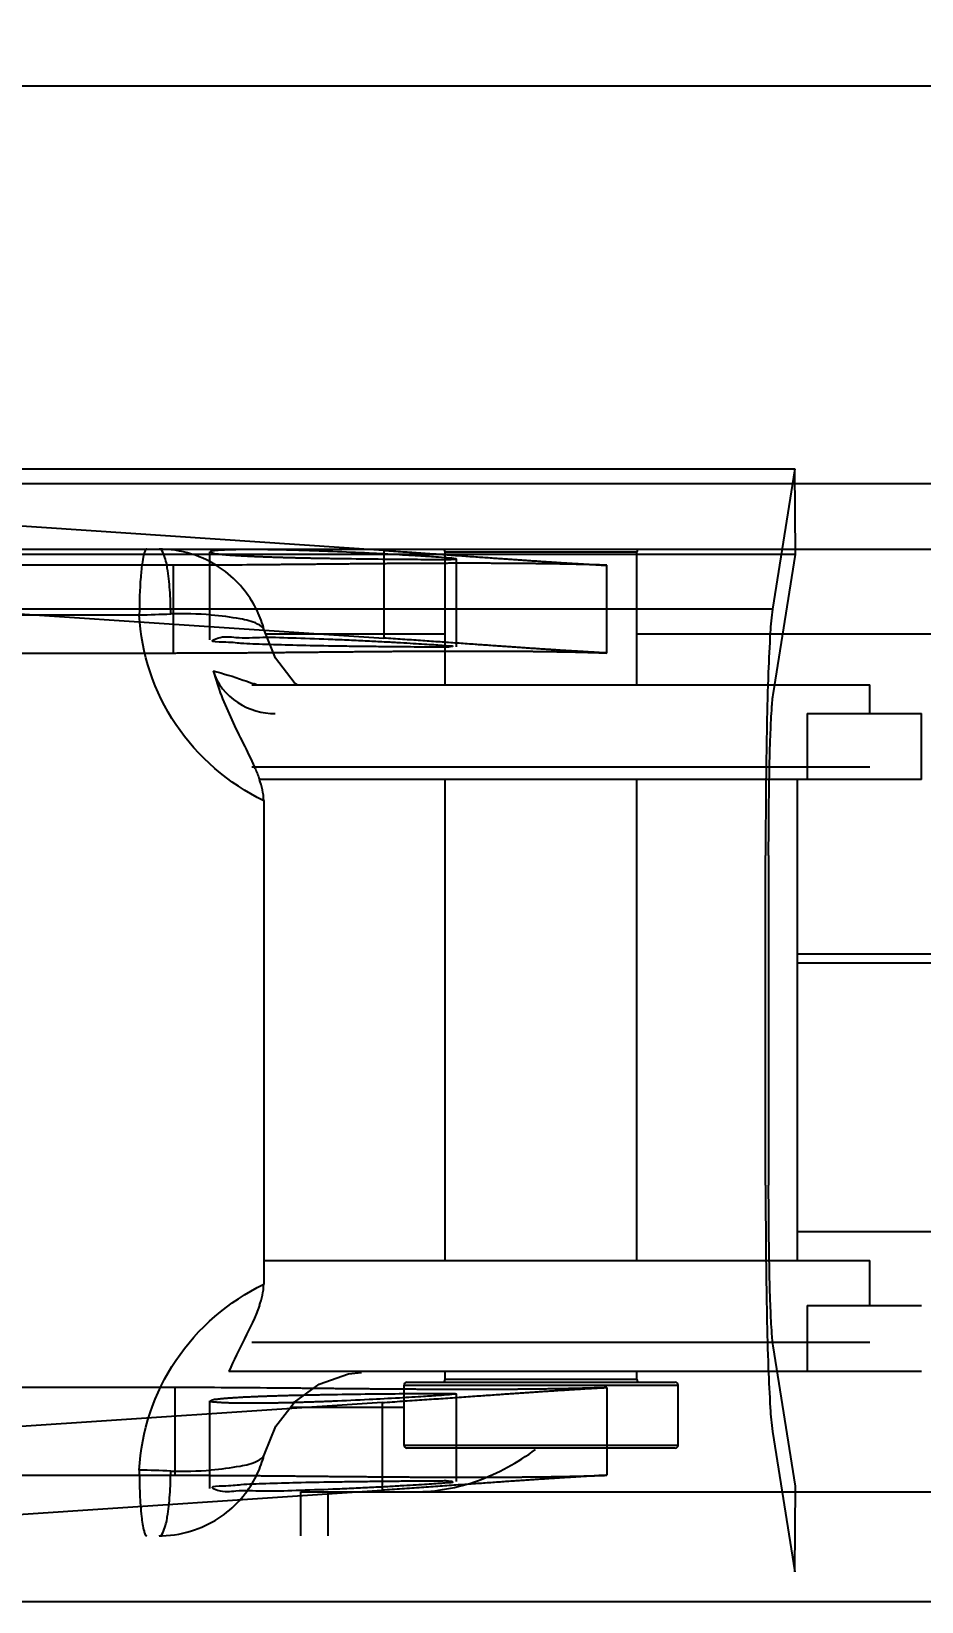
# Model space of a CAD drawing. Header units: millimetres. Extents: x 324 to 7054, y -67 to 2159.
# Drawn here: x 5394.5 to 5410.74, y 1065.32 to 1093.97 of the extents above; entities that cross this region are included whole.
import ezdxf

# ---------------------------------------------------------------- set-up
doc = ezdxf.new("R2010")
doc.units = ezdxf.units.MM
doc.header["$LTSCALE"] = 153.67
doc.header["$PDMODE"] = 3
doc.header["$PDSIZE"] = 8
doc.layers.get('0').update_dxf_attribs({"linetype": 'CONTINUOUS'})
doc.layers.get('Defpoints').update_dxf_attribs({"linetype": 'CONTINUOUS'})
for name, color, linetype in [('02___PRT_ALL_AXES', 7, 'CONTINUOUS'), ('03___PRT_ALL_CURVES', 7, 'CONTINUOUS'), ('CONSTRUCTION_BODIES', 7, 'CONTINUOUS')]:
    doc.layers.add(name, color=color, linetype=linetype)
doc.styles.get("Standard").update_dxf_attribs({"font": 'times.ttf'})
doc.dimstyles.new('DIMSTYLE_3', dxfattribs={"dimtxt": 17.5, "dimasz": 17.5, "dimexe": 1.5, "dimexo": 1, "dimtad": 1, "dimdsep": 46, "dimtxsty": 'Standard', "dimblk": '_FILLED', "dimblk1": '_FILLED', "dimblk2": '_FILLED', "dimcen": 0.09, "dimazin": 2, "dimtp": 0.01, "dimtm": 0.01, "dimtfac": 1, "dimtofl": 0, "dimtmove": 0, "dimatfit": 1, "dimldrblk": '_FILLED', "dimfxl": 1, "dimtolj": 1, "dimarcsym": 0})

# ---------------------------------------------------------------- blocks, each defined once
blk = doc.blocks.new('_FILLED')
at = {"color": 0, "linetype": 'ByBlock'}
blk.add_solid([(0, 0), (-1, 0.2143), (-1, -0.2143)], dxfattribs=at)
blk = doc.blocks.new('*D213')
at = {"color": 0, "linetype": 'ByBlock', "lineweight": -2}
for p, q in [((5411, 1738.977), (5026.191, 1738.977)), ((5027.691, 1082.825), (5027.691, 1721.477)), ((5381.869, 1065.325), (5026.191, 1065.325))]:
    blk.add_line(p, q, dxfattribs=at)
at = {"layer": 'Defpoints', "color": 0}
for p in [(5027.691, 1738.977), (5412, 1738.977), (5382.869, 1065.325)]:
    blk.add_point(p, dxfattribs=at)
at = {"color": 0, "linetype": 'ByBlock', "lineweight": -2, "xscale": 17.5, "yscale": 17.5, "zscale": 17.5}
for p, rotation in [((5027.691, 1738.977), 90.00000114009995), ((5027.691, 1065.325), 270.0000011400999)]:
    blk.add_blockref('_FILLED', p, dxfattribs=dict(at, rotation=rotation))
at = {"color": 0, "insert": (5003.733, 1392.208), "char_height": 17.5, "attachment_point": 2, "rotation": 90, "line_spacing_factor": 0.9}
blk.add_mtext('\\A1;\\A1;L-674', dxfattribs=at)

msp = doc.modelspace()

# ---------------------------------------------------------------- linework, layer by layer
at = {"linetype": 'ByBlock'}
for p, q in [((5310, 1092.97699), (5514, 1092.97699)), ((5380.94385, 1085.72462), (5443.9399, 1085.72462)), ((5314.98481, 1084.52461), (5443.9399, 1084.52462)), ((5402.04847, 1084.47462), (5405.54847, 1084.47462)), ((5402.04847, 1082.04897), (5402.04847, 1084.47462)), ((5405.54847, 1082.04897), (5405.54847, 1084.47462)), ((5313.84954, 1083.32461), (5396.46786, 1083.32462)), ((5398.74984, 1083.03467), (5398.74203, 1083.0645)), ((5398.51901, 1082.04897), (5409.79847, 1082.04897)), ((5409.79847, 1081.52462), (5409.79847, 1082.04897)), ((5408.65452, 1081.52462), (5410.74321, 1081.52462)), ((5408.65452, 1081.52462), (5408.65452, 1080.32462)), ((5410.74321, 1080.32462), (5410.74321, 1081.52462)), ((5409.79847, 1080.54897), (5398.51901, 1080.54897)), ((5410.74321, 1080.32462), (5398.66008, 1080.32462)), ((5402.04847, 1071.54897), (5402.04847, 1080.32462)), ((5405.54847, 1071.54897), (5405.54847, 1080.32462)), ((5408.47725, 1071.54897), (5408.47725, 1080.32462)), ((5398.73745, 1079.93863), (5398.73741, 1071.11342)), ((5408.47725, 1072.07699), (5429.5, 1072.07699)), ((5398.73741, 1071.54897), (5409.79847, 1071.54897)), ((5409.79847, 1070.72462), (5409.79847, 1071.54897)), ((5408.65452, 1070.72462), (5410.74321, 1070.72462)), ((5408.65452, 1070.72462), (5408.65452, 1069.52462)), ((5409.79847, 1070.04897), (5398.51901, 1070.04897)), ((5410.74321, 1069.52462), (5398.10132, 1069.52462)), ((5401.34835, 1069.32462), (5406.2486, 1069.32462)), ((5402.04847, 1069.37462), (5402.04847, 1069.52462)), ((5405.54847, 1069.37462), (5402.04847, 1069.37462)), ((5405.54847, 1069.37462), (5405.54847, 1069.52462)), ((5401.29847, 1069.27462), (5406.29847, 1069.27462)), ((5401.29847, 1068.17462), (5401.29847, 1069.27462)), ((5406.29847, 1068.17462), (5406.29847, 1069.27462)), ((5399.23105, 1068.87255), (5401.29847, 1068.87255)), ((5406.29847, 1068.17462), (5401.29847, 1068.17462)), ((5406.2486, 1068.12462), (5401.34835, 1068.12462)), ((5399.41424, 1066.52462), (5399.41481, 1067.32699)), ((5399.41487, 1067.32699), (5424.58508, 1067.32699)), ((5399.91424, 1066.52462), (5399.91481, 1067.32699)), ((5380.94385, 1065.32462), (5443.9399, 1065.32462))]:
    msp.add_line(p, q, dxfattribs=at)
for points in [[(5398.74203, 1083.0645), (5398.73102, 1083.10369), (5398.71883, 1083.14384), (5398.70508, 1083.18584), (5398.69004, 1083.22849), (5398.67372, 1083.27155), (5398.65605, 1083.31504), (5398.63695, 1083.35898), (5398.61634, 1083.40337), (5398.59409, 1083.44827), (5398.57017, 1083.49361), (5398.54464, 1083.53908), (5398.51733, 1083.58488), (5398.48811, 1083.63101), (5398.45695, 1083.67727), (5398.42389, 1083.72345), (5398.38894, 1083.76937), (5398.35208, 1083.81493), (5398.31329, 1083.86003), (5398.27257, 1083.90457), (5398.22993, 1083.94842), (5398.18541, 1083.99145), (5398.13897, 1084.03361), (5398.09037, 1084.07495), (5398.03962, 1084.11532), (5397.98676, 1084.15456), (5397.93185, 1084.1925), (5397.87492, 1084.22903), (5397.81593, 1084.26409), (5397.75493, 1084.29754), (5397.69205, 1084.32916), (5397.62733, 1084.35886), (5397.56069, 1084.38655), (5397.49211, 1084.41212), (5397.42163, 1084.43544), (5397.34933, 1084.45637), (5397.27543, 1084.47475), (5397.20022, 1084.49043), (5397.12398, 1084.50324), (5397.0469, 1084.51311), (5396.96911, 1084.51997), (5396.89065, 1084.52378), (5396.83277, 1084.52462)], [(5399.35587, 1082.04897), (5399.29423, 1082.09389), (5398.95099, 1082.53666), (5398.74984, 1083.03467)], [(5398.74984, 1068.01456), (5398.9566, 1068.52234), (5399.30128, 1068.96216), (5399.75276, 1069.28919), (5400.28273, 1069.48139), (5400.52313, 1069.50651)], [(5396.83277, 1066.52462), (5396.88376, 1066.52526), (5396.96056, 1066.52869), (5397.03673, 1066.53505), (5397.11223, 1066.54429), (5397.18694, 1066.55635), (5397.26071, 1066.57117), (5397.33327, 1066.58862), (5397.40436, 1066.60853), (5397.47376, 1066.63076), (5397.54135, 1066.65518), (5397.60709, 1066.68166), (5397.67098, 1066.71009), (5397.73308, 1066.74039), (5397.79342, 1066.77247), (5397.85188, 1066.80618), (5397.90837, 1066.84134), (5397.96292, 1066.87786), (5398.01553, 1066.91569), (5398.06614, 1066.95467), (5398.11472, 1066.99465), (5398.16122, 1067.03549), (5398.20574, 1067.0771), (5398.24848, 1067.11956), (5398.28941, 1067.16274), (5398.32849, 1067.20654), (5398.36572, 1067.25084), (5398.40112, 1067.29555), (5398.43469, 1067.34056), (5398.46646, 1067.38579), (5398.4964, 1067.43104), (5398.5245, 1067.47611), (5398.55079, 1067.52085), (5398.57543, 1067.56536), (5398.59855, 1067.60974), (5398.62005, 1067.65365), (5398.64, 1067.69707), (5398.65851, 1067.74007), (5398.67566, 1067.78266), (5398.69154, 1067.82485), (5398.7062, 1067.86668), (5398.71963, 1067.90792), (5398.73159, 1067.94748), (5398.74234, 1067.98588), (5398.74984, 1068.01456)]]:
    msp.add_lwpolyline(points, dxfattribs=at)
for centre, radius, start, end in [((5401.99847, 1084.47462), 0.05, 0.000001, 44.945042), ((5405.59847, 1084.47462), 0.05, 135.05496, 180.000001), ((5390.00727, 1295.46695), 212.24068, 271.7443483, 271.8990415), ((5393.27987, 1067.78736), 15.2239, 69.517675, 69.740864), ((5394.66565, 1078.81349), 4.2726, 23.558648, 23.969716), ((5401.34847, 1069.27462), 0.05, 90.139369, 180.000001), ((5401.99847, 1069.37462), 0.05, 270.10992, 0.000001), ((5405.59847, 1069.37462), 0.05, 180.000001, 269.890083), ((5406.24847, 1069.27462), 0.05, 0.000001, 89.860633), ((5401.34847, 1068.17462), 0.05, 180.000001, 269.859246), ((5406.24847, 1068.17462), 0.05, 270.140756, 0.000001), ((5390.00728, 855.58227), 212.24069, 88.100961, 88.255654)]:
    msp.add_arc(centre, radius, start, end, dxfattribs=at)
for points, knots in [([(5396.60336, 1084.52462), (5396.59978, 1084.52463), (5396.57578, 1084.51411), (5396.56855, 1084.48627), (5396.56159, 1084.46635)], [0, 0, 0, 0, 0.14512129, 1, 1, 1, 1]), ([(5397.0406, 1083.34284), (5397.04021, 1083.48849), (5397.03246, 1083.76533), (5396.98781, 1084.14588), (5396.94341, 1084.37836), (5396.8702, 1084.52462), (5396.83277, 1084.52462)], [0, 0, 0, 0, 0.35716056, 0.68634312, 0.9082148, 1, 1, 1, 1]), ([(5396.56159, 1084.46635), (5396.54206, 1084.41039), (5396.51593, 1084.25887), (5396.47622, 1083.87882), (5396.46786, 1083.55467), (5396.46786, 1083.32462)], [0, 0, 0, 0, 0.15487892, 0.39884177, 1, 1, 1, 1]), ([(5398.74968, 1083.03531), (5398.73497, 1083.09216), (5398.57631, 1083.20081), (5398.24509, 1083.26753), (5397.71085, 1083.3402), (5397.28671, 1083.35101), (5397.04061, 1083.34284)], [0, 0, 0, 0, 0.09907208, 0.28390447, 0.58452176, 1, 1, 1, 1]), ([(5398.73747, 1079.93575), (5398.10092, 1080.24348), (5396.97114, 1081.20866), (5396.50353, 1082.62279), (5396.46783, 1083.32462)], [0, 0, 0, 0, 0.50152598, 1, 1, 1, 1]), ([(5397.81539, 1082.30417), (5397.90224, 1081.99692), (5398.13578, 1081.40017), (5398.44057, 1080.83991), (5398.56978, 1080.54925)], [0, 0, 0, 0, 0.50094036, 1, 1, 1, 1]), ([(5397.81539, 1082.30417), (5397.88185, 1082.06919), (5398.22281, 1081.66273), (5398.71162, 1081.52463), (5398.94925, 1081.52462)], [0, 0, 0, 0, 0.50680512, 1, 1, 1, 1]), ([(5397.81539, 1082.30415), (5398.0008, 1082.25572), (5398.24723, 1082.17959), (5398.48954, 1082.09228), (5398.5514, 1082.06945)], [0, 0, 0, 0, 0.74398847, 1, 1, 1, 1]), ([(5396.46784, 1067.72462), (5396.50353, 1068.42649), (5396.97106, 1069.84073), (5398.10109, 1070.80542), (5398.73747, 1071.11329)], [0, 0, 0, 0, 0.49852274, 1, 1, 1, 1]), ([(5398.66007, 1070.72462), (5398.58723, 1070.51613), (5398.38737, 1070.1207), (5398.19076, 1069.72609), (5398.10134, 1069.52462)], [0, 0, 0, 0, 0.50047091, 1, 1, 1, 1]), ([(5397.04061, 1067.70639), (5397.2867, 1067.69823), (5397.71083, 1067.70903), (5398.24507, 1067.78169), (5398.57629, 1067.84842), (5398.73496, 1067.95706), (5398.74967, 1068.0139)], [0, 0, 0, 0, 0.41547003, 0.71608652, 0.90092359, 1, 1, 1, 1]), ([(5401.4983, 1067.32699), (5401.88349, 1067.32849), (5402.67509, 1067.47156), (5403.37302, 1067.86094), (5403.6968, 1068.09819)], [0, 0, 0, 0, 0.48969669, 1, 1, 1, 1]), ([(5396.46786, 1067.72462), (5396.46786, 1067.57729), (5396.47393, 1067.29309), (5396.49756, 1066.92313), (5396.53501, 1066.66988), (5396.56799, 1066.55655), (5396.59277, 1066.52457), (5396.60337, 1066.52462)], [0, 0, 0, 0, 0.36178709, 0.6957814, 0.9176683, 0.97398494, 1, 1, 1, 1]), ([(5396.83276, 1066.52462), (5396.87019, 1066.52462), (5396.94341, 1066.67087), (5396.98781, 1066.90335), (5397.03246, 1067.2839), (5397.04021, 1067.56074), (5397.0406, 1067.70639)], [0, 0, 0, 0, 0.09178361, 0.31365451, 0.6428379, 1, 1, 1, 1])]:
    msp.add_open_spline(points, degree=3, knots=knots, dxfattribs=at)
for points in [[(5398.58214, 1080.5212), (5398.61031, 1080.45658), (5398.63684, 1080.39116), (5398.66009, 1080.32462)], [(5398.73745, 1079.93863), (5398.73746, 1080.06985), (5398.70336, 1080.20074), (5398.66009, 1080.32462)], [(5398.66007, 1070.72462), (5398.70365, 1070.84936), (5398.73745, 1070.98128), (5398.73741, 1071.11342)]]:
    msp.add_open_spline(points, degree=3, dxfattribs=at)
at = {"layer": '02___PRT_ALL_AXES', "linetype": 'ByBlock'}
for p, q in [((5398.77314, 1082.97699), (5402.04847, 1082.97699)), ((5405.54847, 1082.97699), (5433.7298, 1082.97699)), ((5408.47725, 1077.14366), (5433.78471, 1077.14366)), ((5408.47725, 1076.97699), (5433.78471, 1076.97699))]:
    msp.add_line(p, q, dxfattribs=at)
at = {"layer": '03___PRT_ALL_CURVES', "linetype": 'ByBlock'}
msp.add_line((5310, 1092.97699), (5514, 1092.97699), dxfattribs=at)
at = {"layer": 'CONSTRUCTION_BODIES', "linetype": 'ByBlock'}
for p, q in [((5309.65623, 1085.99234), (5408.42851, 1085.99234)), ((5408.42851, 1085.99234), (5408.02214, 1083.43047)), ((5408.44051, 1084.42971), (5408.42851, 1085.99234)), ((5400.93261, 1084.50085), (5393.95843, 1084.9658)), ((5400.93261, 1084.50085), (5400.93261, 1082.90085)), ((5408.44051, 1084.42971), (5310, 1084.42971)), ((5397.09098, 1084.22971), (5394.02504, 1084.22971)), ((5397.09097, 1082.62971), (5397.09097, 1084.22963)), ((5397.74972, 1084.47266), (5397.74972, 1082.87266)), ((5402.24972, 1084.34482), (5402.24972, 1082.74482)), ((5404.99972, 1082.62971), (5404.99972, 1084.22971)), ((5408.03414, 1081.86784), (5408.44051, 1084.42971)), ((5408.02214, 1083.43047), (5298.01138, 1083.43047)), ((5394.00882, 1083.36244), (5400.93261, 1082.90085)), ((5394.17129, 1082.62971), (5397.09097, 1082.62971)), ((5407.89612, 1072.92145), (5407.89612, 1078.93797)), ((5407.95195, 1078.93797), (5407.95195, 1072.92145)), ((5408.44051, 1067.42971), (5408.03414, 1069.99157)), ((5397.12403, 1069.22971), (5394.04164, 1069.22971)), ((5397.12403, 1067.62971), (5397.12403, 1069.22978)), ((5402.24972, 1069.1146), (5402.24972, 1067.5146)), ((5404.99971, 1069.22971), (5404.99971, 1067.62971)), ((5400.8971, 1068.9562), (5393.94878, 1068.49298)), ((5397.74972, 1068.98675), (5397.74972, 1067.38675)), ((5400.8971, 1068.9562), (5400.8971, 1067.3562)), ((5408.02214, 1068.42894), (5408.42851, 1065.86708)), ((5394.08906, 1067.62971), (5397.12403, 1067.62971)), ((5393.98068, 1066.8951), (5400.8971, 1067.3562)), ((5408.42851, 1065.86708), (5408.44051, 1067.42971))]:
    msp.add_line(p, q, dxfattribs=at)
msp.add_arc((5396.87196, 859.36153), 209.86842, 89.410031, 89.9311834, dxfattribs=at)
for points, knots in [([(5399.99972, 1084.48056), (5399.97019, 1084.48177), (5399.91123, 1084.48414), (5399.82297, 1084.48755), (5399.73504, 1084.49082), (5399.64744, 1084.49394), (5399.56024, 1084.49689), (5399.47367, 1084.49968), (5399.38795, 1084.50228), (5399.30323, 1084.50468), (5399.21952, 1084.5069), (5399.13699, 1084.5089), (5399.05586, 1084.5107), (5398.97634, 1084.51228), (5398.89845, 1084.51364), (5398.8222, 1084.51478), (5398.74779, 1084.5157), (5398.67543, 1084.51639), (5398.60528, 1084.51685), (5398.53731, 1084.51708), (5398.46118, 1084.51709), (5398.378, 1084.51674), (5398.28908, 1084.51584), (5398.20601, 1084.51445), (5398.12938, 1084.51257), (5398.05252, 1084.51008), (5397.97908, 1084.50659), (5397.90104, 1084.50246), (5397.84356, 1084.49438), (5397.72924, 1084.49123), (5397.82991, 1084.43994), (5397.888, 1084.44078), (5397.96197, 1084.4302), (5398.03314, 1084.42456), (5398.10762, 1084.41853), (5398.18223, 1084.41337), (5398.26333, 1084.40828), (5398.35047, 1084.40338), (5398.44331, 1084.39866), (5398.52981, 1084.39467), (5398.60873, 1084.39131), (5398.67912, 1084.38849), (5398.75161, 1084.38576), (5398.82601, 1084.38313), (5398.90213, 1084.3806), (5398.97988, 1084.37816), (5399.05926, 1084.37581), (5399.14023, 1084.37355), (5399.22257, 1084.37138), (5399.30608, 1084.36931), (5399.39061, 1084.36732), (5399.47617, 1084.36542), (5399.56246, 1084.3636), (5399.64928, 1084.36187), (5399.73641, 1084.36022), (5399.82392, 1084.35864), (5399.91173, 1084.35714), (5399.97037, 1084.35619), (5399.99971, 1084.35572)], [0, 0, 0, 0, 0.01977553, 0.03947481, 0.05909818, 0.07864598, 0.09811779, 0.11747022, 0.13659626, 0.15549696, 0.17417265, 0.19262219, 0.21072687, 0.22846479, 0.24583767, 0.2628458, 0.27948742, 0.29562004, 0.31126385, 0.32642111, 0.34109205, 0.36219936, 0.38207054, 0.40059354, 0.41776684, 0.433399, 0.45187476, 0.46765309, 0.48335562, 0.49888167, 0.51395374, 0.5289104, 0.54412523, 0.56203382, 0.57723574, 0.59397968, 0.61210964, 0.63158514, 0.65238026, 0.67429723, 0.68951923, 0.70523001, 0.72143203, 0.7380523, 0.75503706, 0.7723848, 0.790096, 0.80817247, 0.82657412, 0.84520399, 0.86406124, 0.88314636, 0.90246046, 0.92180923, 0.94124287, 0.96076139, 0.98036529, 1, 1, 1, 1]), ([(5400.93261, 1084.50085), (5400.98984, 1084.49703), (5401.10348, 1084.48943), (5401.27271, 1084.47803), (5401.43948, 1084.4667), (5401.60381, 1084.45545), (5401.7657, 1084.44427), (5401.92517, 1084.43317), (5402.0822, 1084.42215), (5402.23679, 1084.41124), (5402.38891, 1084.40045), (5402.53411, 1084.39017), (5402.67219, 1084.38048), (5402.80294, 1084.3713), (5402.93062, 1084.36236), (5403.05524, 1084.35365), (5403.17681, 1084.34518), (5403.29532, 1084.33695), (5403.41077, 1084.32897), (5403.52313, 1084.32124), (5403.63237, 1084.31378), (5403.73765, 1084.30661), (5403.83869, 1084.29995), (5403.93518, 1084.29346), (5404.02768, 1084.28745), (5404.11622, 1084.28173), (5404.20083, 1084.27634), (5404.28153, 1084.27125), (5404.35834, 1084.26648), (5404.43125, 1084.26199), (5404.52203, 1084.25648), (5404.62707, 1084.25022), (5404.74118, 1084.24359), (5404.83747, 1084.23817), (5404.92148, 1084.23361), (5404.97341, 1084.23092), (5404.99972, 1084.22971)], [0, 0, 0, 0, 0.04221431, 0.08382323, 0.12483015, 0.16523826, 0.20504997, 0.24426638, 0.28288677, 0.32090813, 0.3583246, 0.39512693, 0.42804103, 0.46019564, 0.49159503, 0.52224221, 0.55213859, 0.58128371, 0.60967499, 0.63730747, 0.66417355, 0.69026286, 0.71497519, 0.73869638, 0.76143468, 0.78319918, 0.80399698, 0.82383345, 0.84271209, 0.86063423, 0.87759898, 0.9096415, 0.93807979, 0.96172727, 0.98061916, 1, 1, 1, 1]), ([(5398.99982, 1084.24066), (5398.78151, 1084.23862), (5398.35034, 1084.23483), (5397.71406, 1084.23084), (5397.29608, 1084.22963), (5397.09097, 1084.22963)], [0, 0, 0, 0, 0.34311018, 0.67764897, 1, 1, 1, 1]), ([(5404.99972, 1084.22971), (5404.97521, 1084.23096), (5404.9201, 1084.23338), (5404.83419, 1084.23632), (5404.74857, 1084.23899), (5404.66636, 1084.24134), (5404.58476, 1084.24358), (5404.49444, 1084.24586), (5404.39564, 1084.24815), (5404.28866, 1084.25036), (5404.17355, 1084.25253), (5404.05033, 1084.25462), (5403.94264, 1084.25628), (5403.85261, 1084.25756), (5403.78235, 1084.25851), (5403.71031, 1084.25942), (5403.63649, 1084.2603), (5403.5609, 1084.26114), (5403.48353, 1084.26194), (5403.40439, 1084.26267), (5403.32347, 1084.26335), (5403.24085, 1084.26393), (5403.15664, 1084.26442), (5403.07092, 1084.26487), (5402.98372, 1084.26523), (5402.89504, 1084.26554), (5402.80487, 1084.26577), (5402.71322, 1084.26594), (5402.62009, 1084.26605), (5402.52547, 1084.26609), (5402.42936, 1084.26606), (5402.3319, 1084.26598), (5402.23321, 1084.26582), (5402.13343, 1084.26561), (5402.03253, 1084.26533), (5401.93052, 1084.26499), (5401.82741, 1084.26459), (5401.72319, 1084.26413), (5401.61786, 1084.2636), (5401.51141, 1084.26302), (5401.40385, 1084.26236), (5401.29524, 1084.26167), (5401.18574, 1084.2609), (5401.07549, 1084.26011), (5400.96459, 1084.25927), (5400.85305, 1084.25839), (5400.74085, 1084.25747), (5400.62802, 1084.2565), (5400.51453, 1084.25548), (5400.40039, 1084.25442), (5400.28561, 1084.25331), (5400.17015, 1084.25213), (5400.05416, 1084.25093), (5399.93779, 1084.24975), (5399.82122, 1084.24858), (5399.70445, 1084.24742), (5399.58748, 1084.24627), (5399.47031, 1084.24513), (5399.35294, 1084.244), (5399.23537, 1084.24288), (5399.11764, 1084.24176), (5399.0391, 1084.24102), (5398.99982, 1084.24066)], [0, 0, 0, 0, 0.01226743, 0.0275783, 0.04297863, 0.05509539, 0.06869834, 0.08378895, 0.10026902, 0.11810444, 0.13729019, 0.15782777, 0.17972044, 0.19113421, 0.20284537, 0.21485283, 0.22715591, 0.23975433, 0.25264815, 0.26583777, 0.27932389, 0.29310747, 0.3071443, 0.32142956, 0.33596233, 0.35074209, 0.36576862, 0.38104203, 0.39656269, 0.4123312, 0.42834839, 0.4446152, 0.46105939, 0.47768933, 0.49450436, 0.51150408, 0.52868839, 0.54605742, 0.56361148, 0.58135106, 0.59927673, 0.61738916, 0.63565385, 0.65402769, 0.67250997, 0.69110025, 0.70979831, 0.72860414, 0.74751784, 0.76653964, 0.78566983, 0.80490871, 0.8242695, 0.84366417, 0.8630923, 0.88255366, 0.90204815, 0.92157579, 0.94113667, 0.9607309, 0.98035855, 1, 1, 1, 1]), ([(5399.99971, 1084.35572), (5400.22513, 1084.35213), (5400.65802, 1084.34663), (5401.24212, 1084.34021), (5401.74895, 1084.33791), (5402.01247, 1084.33455), (5402.35999, 1084.34313), (5401.89648, 1084.37959), (5401.64399, 1084.39496), (5401.1662, 1084.42411), (5400.62821, 1084.45259), (5400.21958, 1084.47156), (5399.99972, 1084.48056)], [0, 0, 0, 0, 0.15031096, 0.2868448, 0.39643934, 0.46994078, 0.49951582, 0.55875134, 0.63138749, 0.72984106, 0.8532964, 1, 1, 1, 1]), ([(5408.02214, 1083.43047), (5407.99961, 1083.28837), (5407.97376, 1082.90291), (5407.9401, 1082.1965), (5407.91606, 1081.25301), (5407.89967, 1080.14016), (5407.89612, 1079.34914), (5407.89612, 1078.93797)], [0, 0, 0, 0, 0.09600894, 0.25728404, 0.47218585, 0.72562579, 1, 1, 1, 1]), ([(5399.99971, 1082.75572), (5399.77969, 1082.75922), (5399.36715, 1082.76623), (5398.82292, 1082.78409), (5398.33597, 1082.79703), (5398.09947, 1082.83173), (5397.72104, 1082.8282), (5397.99633, 1082.95132), (5398.26699, 1082.89343), (5398.76563, 1082.92694), (5399.34829, 1082.90158), (5399.77628, 1082.8897), (5399.99972, 1082.88056)], [0, 0, 0, 0, 0.14944514, 0.27753761, 0.37973732, 0.45431228, 0.49898918, 0.52341466, 0.59894444, 0.71050718, 0.8481194, 1, 1, 1, 1]), ([(5399.99972, 1082.88056), (5400.11343, 1082.87591), (5400.33729, 1082.86614), (5400.6609, 1082.85052), (5400.9591, 1082.83494), (5401.22473, 1082.82021), (5401.45732, 1082.80653), (5401.66068, 1082.79416), (5401.83063, 1082.78266), (5401.98494, 1082.77329), (5402.07562, 1082.76262), (5402.23582, 1082.75915), (5402.06931, 1082.72701), (5401.96172, 1082.7409), (5401.76279, 1082.73543), (5401.53997, 1082.73898), (5401.27562, 1082.74034), (5400.98375, 1082.74329), (5400.66853, 1082.74658), (5400.33805, 1082.75066), (5400.11336, 1082.75392), (5399.99971, 1082.75572)], [0, 0, 0, 0, 0.07784411, 0.15326907, 0.2215967, 0.28212009, 0.33515726, 0.38121388, 0.42072564, 0.45389665, 0.48058033, 0.50019203, 0.51875645, 0.55124645, 0.59409981, 0.64632903, 0.7067282, 0.7739023, 0.8463012, 0.92225232, 1, 1, 1, 1]), ([(5404.99972, 1082.62971), (5404.97312, 1082.63094), (5404.92057, 1082.63366), (5404.83553, 1082.63827), (5404.73798, 1082.64378), (5404.64435, 1082.64922), (5404.56117, 1082.65415), (5404.49369, 1082.6582), (5404.42358, 1082.66246), (5404.34954, 1082.66702), (5404.27158, 1082.67188), (5404.18971, 1082.67704), (5404.10391, 1082.68252), (5404.01417, 1082.68833), (5403.92047, 1082.69443), (5403.82279, 1082.70101), (5403.72098, 1082.70774), (5403.61539, 1082.71494), (5403.50633, 1082.72239), (5403.39423, 1082.73011), (5403.27914, 1082.73808), (5403.16108, 1082.74628), (5403.04005, 1082.75472), (5402.91606, 1082.76338), (5402.78911, 1082.77227), (5402.65919, 1082.7814), (5402.52202, 1082.79103), (5402.37778, 1082.80123), (5402.22667, 1082.81195), (5402.07315, 1082.82279), (5401.91724, 1082.83372), (5401.75895, 1082.84474), (5401.59829, 1082.85583), (5401.43526, 1082.86699), (5401.26984, 1082.87822), (5401.10203, 1082.88953), (5400.98935, 1082.89707), (5400.93261, 1082.90085)], [0, 0, 0, 0, 0.01959631, 0.03872658, 0.06268321, 0.09149942, 0.10775256, 0.12401559, 0.14124932, 0.15944863, 0.17861092, 0.19873602, 0.21982599, 0.24188495, 0.26491887, 0.28893584, 0.31394324, 0.34000897, 0.36683096, 0.39439826, 0.4227027, 0.45173869, 0.48150304, 0.51199471, 0.54321452, 0.57516494, 0.60784976, 0.64441691, 0.68158457, 0.71934354, 0.75768789, 0.79661445, 0.8361223, 0.8762123, 0.91688659, 0.9581481, 1, 1, 1, 1]), ([(5397.09097, 1082.62971), (5397.1215, 1082.62971), (5397.18268, 1082.62981), (5397.27463, 1082.62994), (5397.36695, 1082.63014), (5397.45963, 1082.63038), (5397.55267, 1082.63067), (5397.64608, 1082.63102), (5397.73985, 1082.63141), (5397.83398, 1082.63186), (5397.92848, 1082.63238), (5398.02393, 1082.63296), (5398.12026, 1082.63358), (5398.2174, 1082.63424), (5398.31467, 1082.63493), (5398.4121, 1082.63564), (5398.50966, 1082.63638), (5398.60737, 1082.63716), (5398.70522, 1082.63798), (5398.80322, 1082.63883), (5398.9014, 1082.63971), (5398.96692, 1082.64035), (5398.99972, 1082.64066)], [0, 0, 0, 0, 0.0479805, 0.096153, 0.14451672, 0.19307117, 0.24181612, 0.29075156, 0.33987763, 0.3891946, 0.43870278, 0.48840252, 0.53921585, 0.59010494, 0.64106949, 0.69210939, 0.74322467, 0.79441547, 0.84568194, 0.89702422, 0.94844239, 1, 1, 1, 1]), ([(5398.99972, 1082.64066), (5399.03898, 1082.64102), (5399.11742, 1082.64184), (5399.23499, 1082.64299), (5399.35236, 1082.64415), (5399.46952, 1082.6453), (5399.58649, 1082.64645), (5399.70324, 1082.64759), (5399.8198, 1082.64873), (5399.93615, 1082.64986), (5400.0523, 1082.65099), (5400.16818, 1082.65211), (5400.28367, 1082.65322), (5400.39861, 1082.6543), (5400.51291, 1082.65535), (5400.62657, 1082.65637), (5400.7396, 1082.65735), (5400.852, 1082.6583), (5400.96376, 1082.65921), (5401.07489, 1082.66008), (5401.18537, 1082.66089), (5401.29519, 1082.66167), (5401.40418, 1082.66236), (5401.51218, 1082.66303), (5401.61904, 1082.66361), (5401.72478, 1082.66414), (5401.82939, 1082.6646), (5401.93289, 1082.665), (5402.03526, 1082.66534), (5402.13651, 1082.66562), (5402.23663, 1082.66583), (5402.33565, 1082.66598), (5402.43343, 1082.66607), (5402.52984, 1082.66609), (5402.62475, 1082.66604), (5402.71814, 1082.66593), (5402.81004, 1082.66576), (5402.90043, 1082.66552), (5402.98933, 1082.66521), (5403.07673, 1082.66484), (5403.16262, 1082.66439), (5403.2469, 1082.6639), (5403.32947, 1082.66331), (5403.41024, 1082.66262), (5403.48925, 1082.66188), (5403.5665, 1082.66108), (5403.64199, 1082.66024), (5403.71571, 1082.65935), (5403.78767, 1082.65844), (5403.85787, 1082.65748), (5403.92628, 1082.65651), (5404.01351, 1082.65519), (5404.11743, 1082.6535), (5404.23592, 1082.65138), (5404.34628, 1082.64919), (5404.4485, 1082.64696), (5404.54243, 1082.64467), (5404.62783, 1082.6424), (5404.7045, 1082.64026), (5404.78116, 1082.63798), (5404.87861, 1082.63489), (5404.9534, 1082.63195), (5404.99972, 1082.62971)], [0, 0, 0, 0, 0.01962552, 0.0392206, 0.05878154, 0.07830841, 0.09780131, 0.11726034, 0.13668551, 0.15607677, 0.17543388, 0.19475645, 0.21401842, 0.23317389, 0.25222313, 0.27116642, 0.29000396, 0.30873582, 0.32736193, 0.34588201, 0.36429553, 0.3826017, 0.40078841, 0.41878607, 0.43659535, 0.45421687, 0.47165113, 0.48889848, 0.50595907, 0.52283282, 0.53951938, 0.55601808, 0.57233774, 0.58840475, 0.60422013, 0.61978471, 0.63509915, 0.65016386, 0.66497898, 0.67954436, 0.69385949, 0.70792349, 0.72167952, 0.73514086, 0.74830831, 0.76118241, 0.77376337, 0.78605106, 0.79804497, 0.80974422, 0.82114747, 0.83225299, 0.85336103, 0.87310887, 0.89150333, 0.90854533, 0.92422923, 0.9384761, 0.95125693, 0.96257774, 0.97681834, 1, 1, 1, 1]), ([(5407.95195, 1078.93797), (5407.95195, 1079.20614), (5407.95427, 1079.72204), (5407.96496, 1080.44783), (5407.98064, 1081.06313), (5408.00259, 1081.5238), (5408.01945, 1081.77517), (5408.03414, 1081.86784)], [0, 0, 0, 0, 0.27439456, 0.52783982, 0.74273451, 0.9039975, 1, 1, 1, 1]), ([(5407.89612, 1072.92145), (5407.89612, 1072.51024), (5407.89967, 1071.71918), (5407.91606, 1070.60628), (5407.94011, 1069.66281), (5407.97376, 1068.95645), (5407.99961, 1068.57103), (5408.02214, 1068.42894)], [0, 0, 0, 0, 0.27439872, 0.52784689, 0.74274227, 0.90400303, 1, 1, 1, 1]), ([(5408.03414, 1069.99157), (5408.01944, 1070.08426), (5408.00259, 1070.33565), (5407.98064, 1070.79635), (5407.96496, 1071.41167), (5407.95427, 1072.13743), (5407.95195, 1072.6533), (5407.95195, 1072.92145)], [0, 0, 0, 0, 0.09601447, 0.25729181, 0.47219293, 0.72562995, 1, 1, 1, 1]), ([(5399.99972, 1068.97886), (5399.97019, 1068.97765), (5399.91123, 1068.97528), (5399.82297, 1068.97186), (5399.73504, 1068.96859), (5399.64744, 1068.96548), (5399.56024, 1068.96252), (5399.47367, 1068.95974), (5399.38795, 1068.95714), (5399.30323, 1068.95473), (5399.21952, 1068.95252), (5399.13699, 1068.95051), (5399.05586, 1068.94872), (5398.97634, 1068.94714), (5398.89845, 1068.94578), (5398.8222, 1068.94464), (5398.74779, 1068.94372), (5398.67543, 1068.94303), (5398.60528, 1068.94257), (5398.53731, 1068.94234), (5398.46118, 1068.94233), (5398.378, 1068.94268), (5398.28908, 1068.94358), (5398.20601, 1068.94497), (5398.12938, 1068.94684), (5398.05252, 1068.94934), (5397.97908, 1068.95283), (5397.90104, 1068.95696), (5397.84356, 1068.96504), (5397.72924, 1068.96819), (5397.82991, 1069.01948), (5397.888, 1069.01864), (5397.96197, 1069.02922), (5398.03314, 1069.03485), (5398.10762, 1069.04089), (5398.18223, 1069.04604), (5398.26333, 1069.05113), (5398.35047, 1069.05603), (5398.44331, 1069.06076), (5398.52981, 1069.06474), (5398.60873, 1069.06811), (5398.67912, 1069.07093), (5398.75161, 1069.07365), (5398.82601, 1069.07628), (5398.90213, 1069.07882), (5398.97988, 1069.08126), (5399.05926, 1069.08361), (5399.14023, 1069.08586), (5399.22257, 1069.08803), (5399.30608, 1069.09011), (5399.39061, 1069.0921), (5399.47617, 1069.094), (5399.56246, 1069.09582), (5399.64928, 1069.09755), (5399.73641, 1069.0992), (5399.82392, 1069.10077), (5399.91173, 1069.10228), (5399.97037, 1069.10323), (5399.99971, 1069.1037)], [0, 0, 0, 0, 0.01977553, 0.0394748, 0.05909817, 0.07864596, 0.09811776, 0.1174702, 0.13659623, 0.15549695, 0.17417265, 0.1926222, 0.21072689, 0.22846482, 0.24583771, 0.26284585, 0.27948746, 0.29562008, 0.31126388, 0.32642113, 0.34109207, 0.36219938, 0.38207057, 0.40059356, 0.41776686, 0.43339903, 0.45187479, 0.46765311, 0.48335565, 0.4988817, 0.51395371, 0.52891037, 0.5441252, 0.56203379, 0.57723571, 0.59397966, 0.61210962, 0.63158511, 0.65238023, 0.6742972, 0.68951921, 0.70522999, 0.72143201, 0.73805228, 0.75503703, 0.77238478, 0.79009598, 0.80817246, 0.82657411, 0.84520398, 0.86406123, 0.88314635, 0.90246046, 0.92180923, 0.94124287, 0.96076139, 0.98036529, 1, 1, 1, 1]), ([(5404.99971, 1069.22971), (5404.97226, 1069.22854), (5404.92044, 1069.22618), (5404.83832, 1069.22326), (5404.76028, 1069.22078), (5404.68076, 1069.2185), (5404.60318, 1069.21643), (5404.51812, 1069.21432), (5404.42556, 1069.21215), (5404.32567, 1069.20997), (5404.21868, 1069.20785), (5404.10481, 1069.20583), (5403.98413, 1069.2039), (5403.87931, 1069.20241), (5403.79202, 1069.20126), (5403.72405, 1069.20043), (5403.65452, 1069.19963), (5403.58352, 1069.19887), (5403.51105, 1069.19815), (5403.43712, 1069.19747), (5403.36172, 1069.19684), (5403.28487, 1069.19626), (5403.20655, 1069.19573), (5403.12677, 1069.19526), (5403.04562, 1069.19486), (5402.96317, 1069.19454), (5402.87952, 1069.19426), (5402.79465, 1069.19405), (5402.70856, 1069.1939), (5402.62125, 1069.19381), (5402.53273, 1069.19378), (5402.44298, 1069.1938), (5402.35201, 1069.19388), (5402.25982, 1069.19402), (5402.16653, 1069.19422), (5402.07224, 1069.19446), (5401.97707, 1069.19477), (5401.88099, 1069.19512), (5401.784, 1069.19553), (5401.6861, 1069.19599), (5401.58729, 1069.1965), (5401.48757, 1069.19706), (5401.38694, 1069.19767), (5401.2854, 1069.19835), (5401.18297, 1069.19905), (5401.0798, 1069.19981), (5400.976, 1069.20059), (5400.87167, 1069.20141), (5400.76682, 1069.20227), (5400.66145, 1069.20315), (5400.55555, 1069.20408), (5400.44913, 1069.20504), (5400.34218, 1069.20604), (5400.23471, 1069.20708), (5400.12666, 1069.20818), (5400.01815, 1069.20929), (5399.90932, 1069.21038), (5399.80031, 1069.21147), (5399.69115, 1069.21254), (5399.58182, 1069.21361), (5399.47232, 1069.21467), (5399.36266, 1069.21572), (5399.25284, 1069.21676), (5399.14291, 1069.2178), (5399.06958, 1069.21848), (5399.03292, 1069.21882)], [0, 0, 0, 0, 0.0138166, 0.0260757, 0.04131395, 0.05306596, 0.0660719, 0.0803301, 0.09584395, 0.11261595, 0.13056022, 0.14964596, 0.16987091, 0.19123745, 0.2023507, 0.21375606, 0.22540915, 0.23730875, 0.24945397, 0.26184422, 0.2744792, 0.28735885, 0.3004834, 0.31385325, 0.32746902, 0.34128275, 0.35530146, 0.36952453, 0.38395159, 0.39858253, 0.41341746, 0.42845668, 0.44370065, 0.45914999, 0.47480542, 0.49060186, 0.50655126, 0.52265311, 0.53890717, 0.55531337, 0.57187179, 0.58858266, 0.60544633, 0.62246322, 0.63963377, 0.65693989, 0.67433489, 0.69181825, 0.70938964, 0.72704889, 0.74479599, 0.76263101, 0.7805541, 0.79856548, 0.81666534, 0.83487725, 0.85311711, 0.87138463, 0.88967963, 0.90800207, 0.92635196, 0.94472935, 0.96313433, 0.98156695, 1, 1, 1, 1]), ([(5399.99971, 1069.1037), (5400.22513, 1069.10729), (5400.65802, 1069.11279), (5401.24212, 1069.11921), (5401.74895, 1069.1215), (5402.01247, 1069.12486), (5402.35999, 1069.11629), (5401.89648, 1069.07983), (5401.64399, 1069.06446), (5401.1662, 1069.03531), (5400.62821, 1069.00683), (5400.21958, 1068.98785), (5399.99972, 1068.97886)], [0, 0, 0, 0, 0.15031096, 0.2868448, 0.39643934, 0.46994078, 0.49951582, 0.55875134, 0.63138749, 0.72984106, 0.8532964, 1, 1, 1, 1]), ([(5400.8971, 1068.9562), (5400.95939, 1068.96035), (5401.08294, 1068.96862), (5401.26673, 1068.98101), (5401.44745, 1068.99329), (5401.62512, 1069.00548), (5401.79976, 1069.01756), (5401.97139, 1069.02954), (5402.14, 1069.04141), (5402.30558, 1069.05314), (5402.46812, 1069.06471), (5402.62306, 1069.07569), (5402.7701, 1069.08601), (5402.90894, 1069.09575), (5403.04381, 1069.10518), (5403.17474, 1069.11431), (5403.30176, 1069.12313), (5403.42488, 1069.13164), (5403.54411, 1069.13984), (5403.65942, 1069.14771), (5403.77081, 1069.15525), (5403.87808, 1069.16247), (5403.98092, 1069.16913), (5404.07898, 1069.17561), (5404.17217, 1069.18153), (5404.2605, 1069.18708), (5404.34401, 1069.19224), (5404.42272, 1069.19703), (5404.49664, 1069.20146), (5404.58555, 1069.20672), (5404.68675, 1069.21259), (5404.79363, 1069.21862), (5404.89651, 1069.22428), (5404.96247, 1069.22778), (5404.99971, 1069.22971)], [0, 0, 0, 0, 0.04554937, 0.09034708, 0.13439847, 0.17770895, 0.2202832, 0.26212432, 0.30323308, 0.34360715, 0.38324035, 0.42212182, 0.45694121, 0.49078617, 0.52366489, 0.55558436, 0.58654989, 0.61656469, 0.64562944, 0.67374188, 0.70089656, 0.72708444, 0.75218532, 0.77608347, 0.79878884, 0.82031185, 0.84065985, 0.85983748, 0.87784632, 0.89468469, 0.92482587, 0.95180815, 0.97278965, 1, 1, 1, 1]), ([(5397.12403, 1067.62971), (5397.15456, 1067.62971), (5397.21574, 1067.62961), (5397.30769, 1067.62948), (5397.4, 1067.62928), (5397.49268, 1067.62904), (5397.58572, 1067.62875), (5397.67913, 1067.6284), (5397.7729, 1067.62801), (5397.86704, 1067.62756), (5397.96154, 1067.62705), (5398.05699, 1067.62647), (5398.15332, 1067.62586), (5398.25045, 1067.6252), (5398.34773, 1067.62451), (5398.44515, 1067.62381), (5398.54272, 1067.62307), (5398.64042, 1067.62229), (5398.73828, 1067.62148), (5398.83628, 1067.62064), (5398.93445, 1067.61976), (5398.99996, 1067.61913), (5399.03276, 1067.61882)], [0, 0, 0, 0, 0.04798094, 0.09615388, 0.14451805, 0.19307295, 0.24181835, 0.29075424, 0.33988077, 0.38919819, 0.43870683, 0.48840703, 0.53922072, 0.59011017, 0.64107509, 0.69211534, 0.74323098, 0.79442212, 0.84568895, 0.89703158, 0.94845008, 1, 1, 1, 1]), ([(5399.03276, 1067.61882), (5399.06946, 1067.61848), (5399.14282, 1067.61758), (5399.2528, 1067.61644), (5399.36263, 1067.61528), (5399.47232, 1067.61415), (5399.58187, 1067.61304), (5399.69128, 1067.61196), (5399.80055, 1067.61091), (5399.90968, 1067.60988), (5400.01867, 1067.60887), (5400.12732, 1067.60788), (5400.23551, 1067.60692), (5400.3431, 1067.60599), (5400.45013, 1067.60508), (5400.5566, 1067.6042), (5400.66251, 1067.60331), (5400.76787, 1067.60244), (5400.87267, 1067.60157), (5400.97692, 1067.60073), (5401.08062, 1067.59991), (5401.18373, 1067.59912), (5401.28616, 1067.59837), (5401.38779, 1067.59766), (5401.48854, 1067.59701), (5401.58841, 1067.59642), (5401.6874, 1067.59589), (5401.78552, 1067.59543), (5401.88277, 1067.59505), (5401.97913, 1067.59472), (5402.07462, 1067.59444), (5402.16927, 1067.59422), (5402.26296, 1067.59404), (5402.35557, 1067.59392), (5402.44692, 1067.59386), (5402.53702, 1067.59384), (5402.62587, 1067.59388), (5402.71347, 1067.59398), (5402.79982, 1067.59412), (5402.88492, 1067.59432), (5402.96878, 1067.59458), (5403.05129, 1067.59489), (5403.13237, 1067.59526), (5403.21197, 1067.59572), (5403.29012, 1067.59624), (5403.3668, 1067.59682), (5403.44204, 1067.59745), (5403.51582, 1067.59814), (5403.58815, 1067.59887), (5403.65901, 1067.59965), (5403.72841, 1067.60046), (5403.79619, 1067.60129), (5403.88313, 1067.60242), (5403.98748, 1067.60384), (5404.10761, 1067.60566), (5404.22097, 1067.60776), (5404.32751, 1067.60999), (5404.427, 1067.61229), (5404.51921, 1067.61456), (5404.60398, 1067.61674), (5404.68131, 1067.61872), (5404.76063, 1067.6208), (5404.83851, 1067.62315), (5404.92054, 1067.62566), (5404.97228, 1067.62854), (5404.99971, 1067.62971)], [0, 0, 0, 0, 0.01845247, 0.03688239, 0.05528858, 0.07367112, 0.09203007, 0.11036546, 0.12867727, 0.14696539, 0.16522959, 0.18346949, 0.20159257, 0.21962182, 0.23755748, 0.25539978, 0.27314893, 0.29080508, 0.3083683, 0.32583852, 0.34321556, 0.36049904, 0.37767808, 0.39470914, 0.41159267, 0.42832901, 0.44491843, 0.46136102, 0.47765675, 0.49380538, 0.50980646, 0.52565929, 0.54138946, 0.55690824, 0.57221637, 0.58731447, 0.60220308, 0.61688254, 0.63135304, 0.64561454, 0.65966679, 0.67350927, 0.68709289, 0.70043188, 0.71352684, 0.72637822, 0.73898619, 0.7513507, 0.76347142, 0.77534772, 0.78697867, 0.798363, 0.80942382, 0.83069109, 0.85082412, 0.86982527, 0.88769195, 0.9043961, 0.91985284, 0.93406165, 0.94702517, 0.95874152, 0.97395162, 0.98619528, 1, 1, 1, 1]), ([(5404.99971, 1067.62971), (5404.97296, 1067.62833), (5404.92078, 1067.62557), (5404.83474, 1067.62089), (5404.73501, 1067.61532), (5404.63881, 1067.60981), (5404.55296, 1067.60479), (5404.48242, 1067.60061), (5404.40712, 1067.59608), (5404.32706, 1067.59119), (5404.24227, 1067.58594), (5404.15273, 1067.58029), (5404.05843, 1067.57429), (5403.95935, 1067.56771), (5403.85556, 1067.56097), (5403.7474, 1067.55366), (5403.6352, 1067.54606), (5403.51922, 1067.53813), (5403.3995, 1067.52989), (5403.27606, 1067.52135), (5403.1489, 1067.51252), (5403.01804, 1067.50339), (5402.88346, 1067.49398), (5402.74514, 1067.48427), (5402.59921, 1067.47402), (5402.44592, 1067.46315), (5402.28553, 1067.45174), (5402.12218, 1067.44017), (5401.95589, 1067.42847), (5401.78666, 1067.41666), (5401.61449, 1067.40475), (5401.43936, 1067.39275), (5401.26127, 1067.38064), (5401.08018, 1067.36843), (5400.95846, 1067.36029), (5400.8971, 1067.3562)], [0, 0, 0, 0, 0.01954339, 0.03812735, 0.06287195, 0.09241684, 0.1084321, 0.12561931, 0.14396911, 0.16347587, 0.18413753, 0.20595536, 0.2289337, 0.2530803, 0.27840279, 0.30482101, 0.33217418, 0.36044933, 0.38963718, 0.41973187, 0.45073068, 0.48263364, 0.51544317, 0.54916371, 0.58380123, 0.62217955, 0.66128778, 0.7011164, 0.74166017, 0.78291735, 0.82488902, 0.86757833, 0.91098984, 0.95512873, 1, 1, 1, 1]), ([(5399.99971, 1067.5037), (5399.77969, 1067.5002), (5399.36715, 1067.49318), (5398.82292, 1067.47533), (5398.33597, 1067.46239), (5398.09947, 1067.42769), (5397.72104, 1067.43122), (5397.99633, 1067.3081), (5398.26699, 1067.36598), (5398.76563, 1067.33248), (5399.34829, 1067.35783), (5399.77628, 1067.36972), (5399.99972, 1067.37886)], [0, 0, 0, 0, 0.14944514, 0.27753761, 0.37973732, 0.45431228, 0.49898918, 0.52341466, 0.59894444, 0.71050719, 0.8481194, 1, 1, 1, 1]), ([(5399.99972, 1067.37886), (5400.11343, 1067.38351), (5400.33729, 1067.39328), (5400.6609, 1067.4089), (5400.9591, 1067.42447), (5401.22473, 1067.43921), (5401.45732, 1067.45288), (5401.66068, 1067.46526), (5401.83063, 1067.47676), (5401.98494, 1067.48613), (5402.07562, 1067.49679), (5402.23582, 1067.50026), (5402.06931, 1067.53241), (5401.96172, 1067.51851), (5401.76279, 1067.52398), (5401.53997, 1067.52044), (5401.27562, 1067.51908), (5400.98375, 1067.51613), (5400.66853, 1067.51283), (5400.33805, 1067.50875), (5400.11336, 1067.5055), (5399.99971, 1067.50369)], [0, 0, 0, 0, 0.07784411, 0.15326907, 0.2215967, 0.28212009, 0.33515726, 0.38121388, 0.42072564, 0.45389665, 0.48058033, 0.50019203, 0.51875645, 0.55124645, 0.59409981, 0.64632903, 0.7067282, 0.7739023, 0.8463012, 0.92225232, 1, 1, 1, 1])]:
    msp.add_open_spline(points, degree=3, knots=knots, dxfattribs=at)

# ---------------------------------------------------------------- dimensions: what is measured, and where the dimension line sits
at = {"linetype": 'ByBlock'}
dim = msp.add_linear_dim(base=(5027.69134, 1738.97699), p1=(5382.86915, 1065.32462), p2=(5412, 1738.97699), angle=90.000001, text='\\A1;L-674', dimstyle='DIMSTYLE_3', override={"dimpost": '<>', "dimtxsty": 'Standard'}, dxfattribs=at)
dim.commit()
dim.dimension.update_dxf_attribs({"geometry": '*D213', "text_midpoint": (5027.69134, 1392.20786), "dimtype": 160})

doc.saveas('drawing.dxf')
